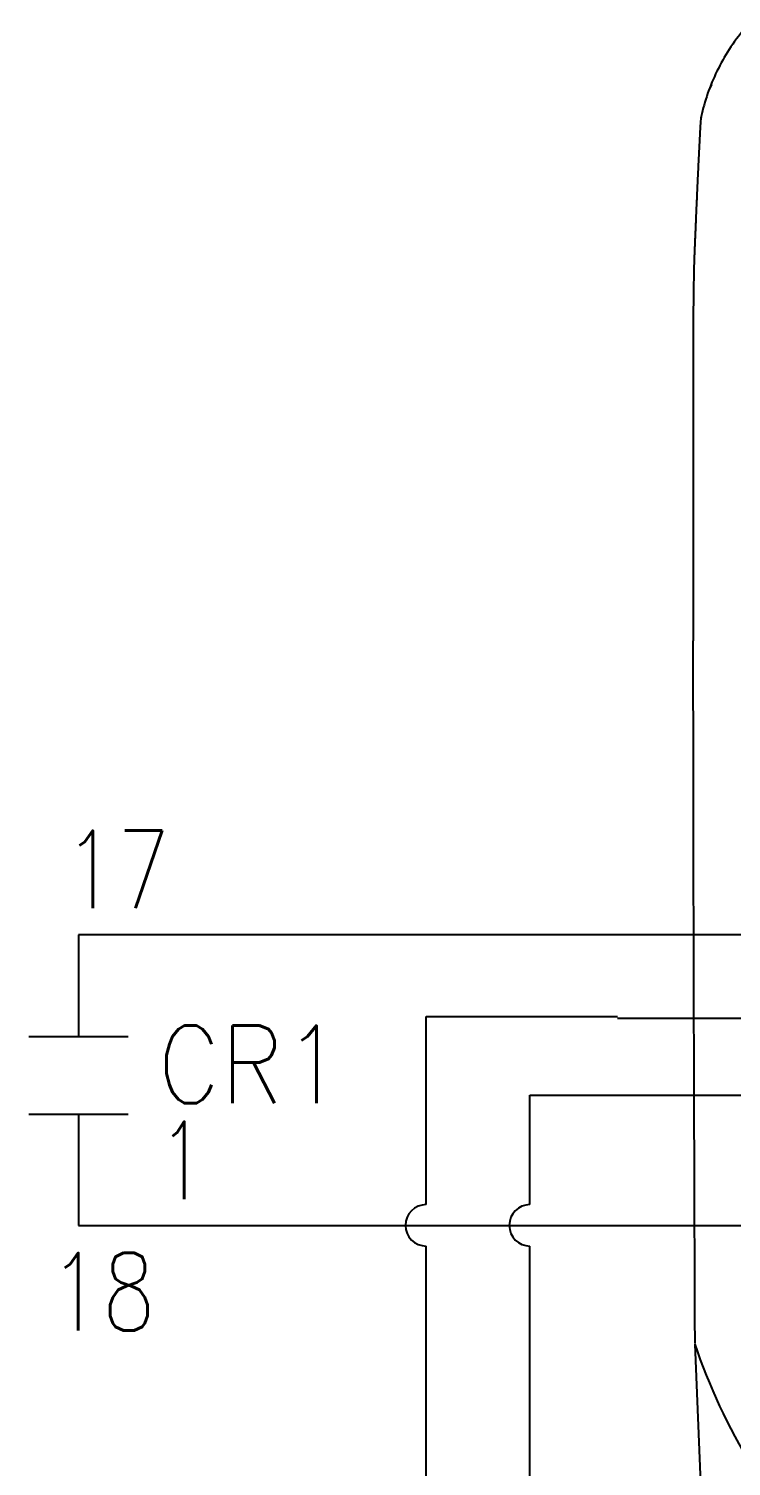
# Model space of a CAD drawing. Header units: inches. Extents: x 15 to 154, y 10 to 111.
# Drawn here: x 142.608 to 144.302, y 103.206 to 106.676 of the extents above; entities that cross this region are included whole.
import ezdxf
from ezdxf.enums import TextEntityAlignment as Align

# ---------------------------------------------------------------- set-up
doc = ezdxf.new("R2010")
doc.units = ezdxf.units.IN
doc.header["$MEASUREMENT"] = 0
for name, color, linetype in [('GRY_20AWG', 250, 'Continuous'), ('SYMS', 7, 'Continuous'), ('TAGS', 250, 'Continuous'), ('WIREFIXED', 7, 'Continuous'), ('XREFCHILD', 134, 'Continuous')]:
    doc.layers.add(name, color=color, linetype=linetype)
doc.styles.add('WD', font='romans.shx')

# ---------------------------------------------------------------- blocks, each defined once
blk = doc.blocks.new('varia')
at = {"color": 177, "linetype": 'Continuous', "true_color": 0x293189}
for p, q in [((150.9522, 106.1569), (150.9434, 106.1367)), ((150.8723, 100.076), (150.9039, 99.308)), ((150.8746, 100.0799), (150.8731, 100.1156))]:
    blk.add_line(p, q, dxfattribs=at)
at = {"color": 177, "true_color": 0x293189}
blk.add_line((150.8647, 103.4182), (150.8637, 103.4722), dxfattribs=at)
at = {"color": 177, "linetype": 'Continuous', "true_color": 0x293189}
for points, knots in [([(151.1111, 106.4263), (151.0858, 106.3936), (151.0364, 106.3298), (150.9777, 106.2231), (150.9315, 106.1145), (150.9118, 106.0394), (150.902, 106.0022)], [0, 0, 0, 0, 0.263906, 0.515045, 0.759245, 1, 1, 1, 1]), ([(150.9028, 106.0022), (150.9024, 106.0011), (150.9009, 105.9975), (150.8995, 105.9739), (150.8985, 105.9576)], [0, 0, 0, 0, 0.3072, 1, 1, 1, 1]), ([(150.8985, 105.9576), (150.898, 105.9491), (150.8971, 105.9322), (150.8957, 105.9066), (150.8944, 105.8811), (150.8931, 105.8556), (150.8918, 105.8303), (150.8906, 105.8052), (150.8893, 105.7803), (150.8882, 105.7556), (150.887, 105.7312), (150.8859, 105.7071), (150.8848, 105.6832), (150.8837, 105.6598), (150.8826, 105.6366), (150.8816, 105.6139), (150.8806, 105.5916), (150.8797, 105.5697), (150.8787, 105.5482), (150.8778, 105.5273), (150.8769, 105.5067), (150.8761, 105.4867), (150.8752, 105.4672), (150.8745, 105.4482), (150.8737, 105.4298), (150.8729, 105.4119), (150.8722, 105.3945), (150.8715, 105.3778), (150.8709, 105.3616), (150.8702, 105.346), (150.8698, 105.3357), (150.8696, 105.3307)], [0, 0, 0, 0, 0.047574, 0.094211, 0.13991, 0.184673, 0.228501, 0.271394, 0.313352, 0.354376, 0.394465, 0.433621, 0.471842, 0.509129, 0.545483, 0.580902, 0.615386, 0.648936, 0.681552, 0.713233, 0.743979, 0.77379, 0.802666, 0.830606, 0.857612, 0.883682, 0.908816, 0.933016, 0.956279, 0.978607, 1, 1, 1, 1]), ([(150.8696, 105.3307), (150.8695, 105.3286), (150.8694, 105.3242), (150.8691, 105.3168), (150.8688, 105.3086), (150.8686, 105.2994), (150.8683, 105.2893), (150.868, 105.2782), (150.8677, 105.2659), (150.8671, 105.2417), (150.8664, 105.2023), (150.8657, 105.1518), (150.865, 105.0884), (150.8645, 105.0316), (150.8642, 104.9759), (150.8641, 104.944), (150.864, 104.9143), (150.8639, 104.8871), (150.8639, 104.8696), (150.8639, 104.8614)], [0, 0, 0, 0, 0.026582, 0.054502, 0.083761, 0.11436, 0.146301, 0.179584, 0.214209, 0.250174, 0.375164, 0.500065, 0.572731, 0.749847, 0.808703, 0.863146, 0.913174, 0.958791, 1, 1, 1, 1]), ([(150.8731, 100.1156), (150.873, 100.1606), (150.8726, 100.25), (150.8721, 100.3832), (150.8717, 100.5146), (150.8712, 100.6442), (150.8707, 100.7718), (150.8703, 100.8977), (150.8696, 101.1255), (150.8686, 101.451), (150.8674, 101.8706), (150.8664, 102.2767), (150.8658, 102.5939), (150.8654, 102.8259), (150.8652, 102.9758), (150.865, 103.1245), (150.8648, 103.2718), (150.8647, 103.3696), (150.8647, 103.4182)], [0, 0, 0, 0, 0.041372, 0.082141, 0.122308, 0.161873, 0.200839, 0.239205, 0.276972, 0.409013, 0.535936, 0.658276, 0.77694, 0.822429, 0.867476, 0.912083, 0.956257, 1, 1, 1, 1])]:
    blk.add_open_spline(points, degree=3, knots=knots, dxfattribs=at)
for points in [[(150.8639, 104.8614), (150.8637, 104.7302), (150.8636, 104.599), (150.8635, 104.4677)], [(150.8635, 104.4677), (150.8634, 104.1359), (150.8634, 103.8038), (150.8637, 103.4722)], [(150.8723, 100.076), (150.9395, 99.8749), (151.0316, 99.6775), (151.1473, 99.4867)]]:
    blk.add_open_spline(points, degree=3, dxfattribs=at)
blk = doc.blocks.new('VCR21')
at = {"linetype": 'Continuous'}
for p, q in [((-0.08, 0.0625), (0.08, 0.0625)), ((-0.08, -0.0625), (0.08, -0.0625))]:
    blk.add_line(p, q, dxfattribs=at)
at = {"style": 'WD'}
for tag, p, width in [('INST', (0.125, 0.279), 0.7), ('LOC', (0.125, 0.1094), 0.7), ('TAG2', (0.1269, -0.045), 0.9), ('XREF', (0.1287, -0.1994), 0.7), ('DESC1', (0.1287, -0.3514), 0.7), ('DESC2', (0.1287, -0.4987), 0.7), ('DESC3', (0.1287, -0.646), 0.7)]:
    blk.add_attdef(tag, p, '', height=0.125, dxfattribs=dict(at, width=width))
at = {"linetype": 'Continuous', "style": 'WD', "width": 0.9, "flags": 8}
blk.add_attdef('TERM01', text='', height=0.125, dxfattribs=at).set_placement((-0.0312, 0.125), align=Align.RIGHT)
at = {"color": 7, "style": 'WD', "flags": 1}
for tag, p in [('X2TERM01', (0, 0.0625)), ('X8TERM02', (0, -0.0625))]:
    blk.add_attdef(tag, p, '', height=0.0125, dxfattribs=at)
at = {"style": 'WD'}
for tag, p, flags in [('FAMILY', (-0.1808, 0.0031), 9), ('CONTACT', (-0.1808, -0.0135), 1)]:
    blk.add_attdef(tag, p, '', height=0.01, dxfattribs=dict(at, flags=flags))
at = {"color": 7, "style": 'WD'}
for tag, p in [('X4LINK', (-0.1406, 0)), ('X1LINK', (0.125, 0))]:
    blk.add_attdef(tag, p, '', height=0.01, dxfattribs=at)
at = {"linetype": 'Continuous', "style": 'WD', "width": 0.9, "flags": 8}
blk.add_attdef('TERM02', text='', height=0.125, dxfattribs=at).set_placement((-0.0312, -0.125), align=Align.TOP_RIGHT)
blk = doc.blocks.new('WD_WNV')
at = {"style": 'WD', "flags": 1}
for tag, p in [('W01USER', (-0.0625, 0.0938)), ('W02USER', (-0.0625, 0.0859)), ('W03USER', (-0.0625, 0.0781)), ('W04USER', (-0.0625, 0.0703)), ('W05USER', (-0.0625, 0.0625)), ('W06USER', (-0.0625, 0.0547)), ('W07USER', (-0.0625, 0.0469)), ('W08USER', (-0.0625, 0.0391)), ('W09USER', (-0.0625, 0.0312)), ('W10USER', (-0.0625, 0.0234))]:
    blk.add_attdef(tag, text='', height=0.005, dxfattribs=at).set_placement(p, align=Align.CENTER)
at = {"linetype": 'Continuous', "style": 'WD', "width": 0.8}
blk.add_attdef('WIRENO', text='', height=0.125, dxfattribs=at).set_placement((-0.05, 0), align=Align.MIDDLE_RIGHT)

msp = doc.modelspace()

# ---------------------------------------------------------------- linework, layer by layer
at = {"layer": 'GRY_20AWG'}
for p, q in [((146.1245, 104.4888), (142.7278, 104.4888)), ((142.7278, 104.4888), (142.7278, 104.2439)), ((143.5665, 103.8378), (143.5665, 104.2922)), ((143.5665, 104.2922), (144.0284, 104.2922)), ((144.0284, 104.2882), (145.6903, 104.2882)), ((143.8169, 103.8378), (143.8169, 104.1024)), ((143.8169, 104.1024), (145.5435, 104.1024)), ((142.7278, 104.0564), (142.7278, 103.7878)), ((142.7278, 103.7878), (145.4154, 103.7878)), ((143.5665, 102.746), (143.5665, 103.7378)), ((143.8169, 102.696), (143.8169, 103.7378))]:
    msp.add_line(p, q, dxfattribs=at)
for centre in [(143.5665, 103.7878), (143.8169, 103.7878)]:
    msp.add_arc(centre, 0.05, 90, 270, dxfattribs=at)

# ---------------------------------------------------------------- block references
at = {"color": 8, "xscale": 0.5, "yscale": 0.5, "zscale": 0.5}
msp.add_blockref('varia', (68.7785, 53.463), dxfattribs=at)
at = {"layer": 'SYMS'}
ref = msp.add_blockref('VCR21', (142.7278, 104.1501), dxfattribs=dict(at, xscale=1.5, yscale=1.5, zscale=1.5))
ref.add_attrib('XREF', '1', (142.9208, 103.851), dxfattribs={"layer": 'XREFCHILD', "height": 0.1875, "style": 'WD', "width": 0.7})
ref.add_attrib('TAG2', 'CR1', (142.9182, 104.0826), dxfattribs={"layer": 'TAGS', "height": 0.1875, "style": 'WD', "width": 0.9})
at = {"layer": 'WIREFIXED'}
ref = msp.add_blockref('WD_WNV', (143.0235, 104.6468), dxfattribs=dict(at, xscale=1.5, yscale=1.5, zscale=1.5))
ref.add_attrib('WIRENOF', '17', dxfattribs={"linetype": 'Continuous', "height": 0.1875, "style": 'WD', "width": 0.8}).set_placement((142.9485, 104.6468), align=Align.MIDDLE_RIGHT)
ref = msp.add_blockref('WD_WNV', (142.9885, 103.6274), dxfattribs=dict(at, xscale=1.5, yscale=1.5, zscale=1.5))
ref.add_attrib('WIRENOF', '18', dxfattribs={"linetype": 'Continuous', "height": 0.1875, "style": 'WD', "width": 0.8}).set_placement((142.9135, 103.6274), align=Align.MIDDLE_RIGHT)

doc.saveas('drawing.dxf')
